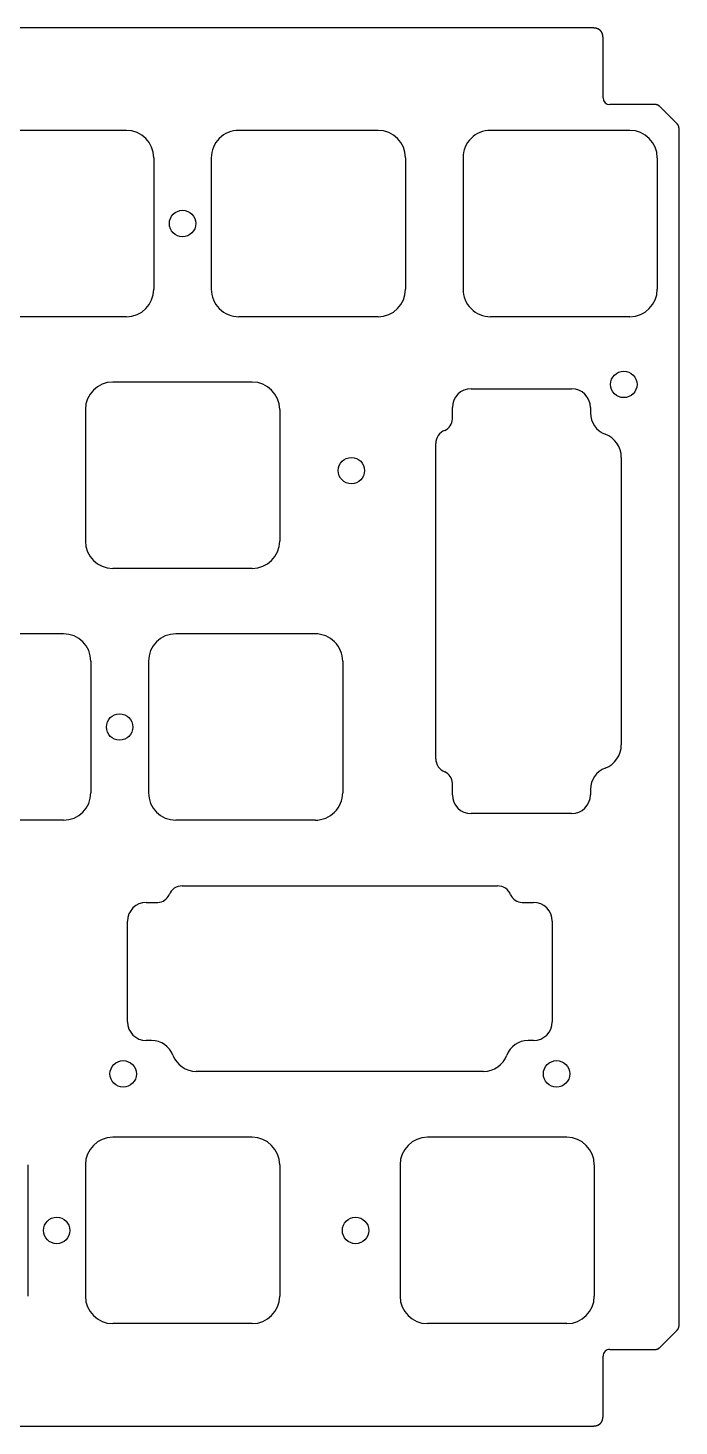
# Model space of a CAD drawing. Header units: millimetres. Extents: x -9 to 276, y -91 to 15.
# Drawn here: x 226.4 to 275.7, y -91 to 14.8 of the extents above; entities that cross this region are included whole.
import ezdxf

# ---------------------------------------------------------------- set-up
doc = ezdxf.new("R2010")
doc.units = ezdxf.units.MM
doc.layers.add('BLACK', color=7, linetype='CONTINUOUS')
doc.layers.add('Edge.Cuts', color=53, linetype='CONTINUOUS', true_color=0xc8a339)

msp = doc.modelspace()

# ---------------------------------------------------------------- linework, layer by layer
at = {"layer": 'BLACK', "linetype": 'Continuous'}
for p, q in [((252.925, 7.05), (242.374999, 7.05)), ((271.975, 7.05), (261.424999, 7.05)), ((240.3, 4.975), (240.3, -4.975001)), ((255, 4.975), (255, -4.975)), ((259.35, 4.975), (259.35, -4.975001)), ((274.05, 4.975), (274.05, -4.975)), ((252.925, -7.05), (242.375, -7.05)), ((271.975, -7.05), (261.425, -7.05)), ((243.4, -69.15), (232.849999, -69.15)), ((267.2125, -69.15), (256.662499, -69.15)), ((226.425, -71.225), (226.425, -81.175)), ((230.775, -71.225), (230.775, -81.175001)), ((245.475, -71.225), (245.475, -81.175)), ((254.5875, -71.225), (254.5875, -81.175001)), ((269.2875, -71.225), (269.2875, -81.175)), ((243.4, -83.25), (232.85, -83.25)), ((267.2125, -83.25), (256.6625, -83.25))]:
    msp.add_line(p, q, dxfattribs=at)
at = {"layer": 'BLACK'}
for centre in [(238.125, 0), (228.6, -76.2), (251.221875, -76.2)]:
    msp.add_circle(centre, 1, dxfattribs=at)
for centre, radius, start, end in [((242.374999, 4.975001), 2.074999, 90, 180.00002761), ((252.925, 4.975), 2.075, 0, 90), ((261.424999, 4.975001), 2.074999, 90, 180.00002761), ((271.975, 4.975), 2.075, 0, 90), ((242.374999, -4.975001), 2.074999, 180, 270.00002761), ((252.925, -4.975), 2.075, 270, 0), ((261.424999, -4.975001), 2.074999, 180, 270.00002761), ((271.975, -4.975), 2.075, 270, 0), ((232.850004, -71.225004), 2.075004, 90.00013806, 179.99988955), ((243.4, -71.225), 2.075, 0, 90), ((256.662504, -71.225004), 2.075004, 90.00013806, 179.99988955), ((267.2125, -71.225), 2.075, 0, 90), ((232.850002, -81.174998), 2.075002, 180.00008284, 269.99994478), ((243.4, -81.175), 2.075, 270, 0), ((256.662502, -81.174998), 2.075002, 180.00008284, 269.99994478), ((267.2125, -81.175), 2.075, 270, 0)]:
    msp.add_arc(centre, radius, start, end, dxfattribs=at)
at = {"layer": 'Edge.Cuts', "linetype": 'CONTINUOUS'}
for p, q in [((269.150556, 14.8), (186.150852, 14.8)), ((269.158048, 14.799982), (269.150556, 14.8)), ((269.169203, 14.79989), (269.158048, 14.799982)), ((269.180241, 14.799719), (269.169203, 14.79989)), ((269.191162, 14.799471), (269.180241, 14.799719)), ((269.201967, 14.799146), (269.191162, 14.799471)), ((269.212659, 14.798746), (269.201967, 14.799146)), ((269.223237, 14.79827), (269.212659, 14.798746)), ((269.233703, 14.797719), (269.223237, 14.79827)), ((269.244058, 14.797096), (269.233703, 14.797719)), ((269.254303, 14.796399), (269.244058, 14.797096)), ((269.264439, 14.79563), (269.254303, 14.796399)), ((269.274467, 14.79479), (269.264439, 14.79563)), ((269.284389, 14.793879), (269.274467, 14.79479)), ((269.294204, 14.792898), (269.284389, 14.793879)), ((269.303916, 14.791848), (269.294204, 14.792898)), ((269.313523, 14.790729), (269.303916, 14.791848)), ((269.323028, 14.789543), (269.313523, 14.790729)), ((269.332431, 14.788289), (269.323028, 14.789543)), ((269.341734, 14.786968), (269.332431, 14.788289)), ((269.350937, 14.785582), (269.341734, 14.786968)), ((269.360041, 14.78413), (269.350937, 14.785582)), ((269.369048, 14.782613), (269.360041, 14.78413)), ((269.377958, 14.781032), (269.369048, 14.782613)), ((269.386773, 14.779387), (269.377958, 14.781032)), ((269.395493, 14.777679), (269.386773, 14.779387)), ((269.404119, 14.775909), (269.395493, 14.777679)), ((269.412653, 14.774076), (269.404119, 14.775909)), ((269.421095, 14.772182), (269.412653, 14.774076)), ((269.429446, 14.770227), (269.421095, 14.772182)), ((269.437708, 14.768212), (269.429446, 14.770227)), ((269.44588, 14.766136), (269.437708, 14.768212)), ((269.453964, 14.764001), (269.44588, 14.766136)), ((269.461961, 14.761806), (269.453964, 14.764001)), ((269.469872, 14.759553), (269.461961, 14.761806)), ((269.477698, 14.757242), (269.469872, 14.759553)), ((269.485439, 14.754872), (269.477698, 14.757242)), ((269.493097, 14.752446), (269.485439, 14.754872)), ((269.500672, 14.749961), (269.493097, 14.752446)), ((269.508165, 14.74742), (269.500672, 14.749961)), ((269.515577, 14.744823), (269.508165, 14.74742)), ((269.522909, 14.742169), (269.515577, 14.744823)), ((269.530162, 14.73946), (269.522909, 14.742169)), ((269.537336, 14.736695), (269.530162, 14.73946)), ((269.544432, 14.733874), (269.537336, 14.736695)), ((269.551452, 14.730999), (269.544432, 14.733874)), ((269.558396, 14.728069), (269.551452, 14.730999)), ((269.565264, 14.725084), (269.558396, 14.728069)), ((269.572058, 14.722045), (269.565264, 14.725084)), ((269.578777, 14.718951), (269.572058, 14.722045)), ((269.585424, 14.715804), (269.578777, 14.718951)), ((269.591999, 14.712603), (269.585424, 14.715804)), ((269.598502, 14.709348), (269.591999, 14.712603)), ((269.604934, 14.706039), (269.598502, 14.709348)), ((269.611296, 14.702677), (269.604934, 14.706039)), ((269.617588, 14.699261), (269.611296, 14.702677)), ((269.623812, 14.695792), (269.617588, 14.699261)), ((269.629968, 14.69227), (269.623812, 14.695792)), ((269.636056, 14.688695), (269.629968, 14.69227)), ((269.642077, 14.685066), (269.636056, 14.688695)), ((269.648033, 14.681385), (269.642077, 14.685066)), ((269.653922, 14.67765), (269.648033, 14.681385)), ((269.659747, 14.673862), (269.653922, 14.67765)), ((269.665507, 14.67002), (269.659747, 14.673862)), ((269.671204, 14.666125), (269.665507, 14.67002)), ((269.676837, 14.662177), (269.671204, 14.666125)), ((269.682407, 14.658175), (269.676837, 14.662177)), ((269.687916, 14.65412), (269.682407, 14.658175)), ((269.693363, 14.65001), (269.687916, 14.65412)), ((269.698749, 14.645847), (269.693363, 14.65001)), ((269.704074, 14.64163), (269.698749, 14.645847)), ((269.709339, 14.637359), (269.704074, 14.64163)), ((269.714544, 14.633033), (269.709339, 14.637359)), ((269.71969, 14.628652), (269.714544, 14.633033)), ((269.724778, 14.624216), (269.71969, 14.628652)), ((269.729807, 14.619726), (269.724778, 14.624216)), ((269.734778, 14.615179), (269.729807, 14.619726)), ((269.739691, 14.610578), (269.734778, 14.615179)), ((269.744547, 14.60592), (269.739691, 14.610578)), ((269.749347, 14.601206), (269.744547, 14.60592)), ((269.751726, 14.598827), (269.749347, 14.601206)), ((269.75409, 14.596435), (269.751726, 14.598827)), ((269.75644, 14.594028), (269.75409, 14.596435)), ((269.758777, 14.591607), (269.75644, 14.594028)), ((269.761099, 14.589171), (269.758777, 14.591607)), ((269.763408, 14.586722), (269.761099, 14.589171)), ((269.765703, 14.584257), (269.763408, 14.586722)), ((269.767983, 14.581779), (269.765703, 14.584257)), ((269.77025, 14.579285), (269.767983, 14.581779)), ((269.772503, 14.576778), (269.77025, 14.579285)), ((269.774743, 14.574255), (269.772503, 14.576778)), ((269.776968, 14.571718), (269.774743, 14.574255)), ((269.779181, 14.569166), (269.776968, 14.571718)), ((269.781379, 14.566599), (269.779181, 14.569166)), ((269.783564, 14.564018), (269.781379, 14.566599)), ((269.785735, 14.561421), (269.783564, 14.564018)), ((269.787892, 14.55881), (269.785735, 14.561421)), ((269.790036, 14.556184), (269.787892, 14.55881)), ((269.792167, 14.553542), (269.790036, 14.556184)), ((269.794283, 14.550885), (269.792167, 14.553542)), ((269.796387, 14.548213), (269.794283, 14.550885)), ((269.798477, 14.545526), (269.796387, 14.548213)), ((269.800554, 14.542823), (269.798477, 14.545526)), ((269.802616, 14.540106), (269.800554, 14.542823)), ((269.804667, 14.537372), (269.802616, 14.540106)), ((269.806702, 14.534624), (269.804667, 14.537372)), ((269.808726, 14.531859), (269.806702, 14.534624)), ((269.810735, 14.529079), (269.808726, 14.531859)), ((269.812731, 14.526283), (269.810735, 14.529079)), ((269.814714, 14.523472), (269.812731, 14.526283)), ((269.816684, 14.520644), (269.814714, 14.523472)), ((269.818639, 14.517801), (269.816684, 14.520644)), ((269.820583, 14.514941), (269.818639, 14.517801)), ((269.822512, 14.512066), (269.820583, 14.514941)), ((269.824429, 14.509174), (269.822512, 14.512066)), ((269.826331, 14.506267), (269.824429, 14.509174)), ((269.828221, 14.503342), (269.826331, 14.506267)), ((269.830097, 14.500402), (269.828221, 14.503342)), ((269.831961, 14.497444), (269.830097, 14.500402)), ((269.83381, 14.494472), (269.831961, 14.497444)), ((269.835647, 14.491481), (269.83381, 14.494472)), ((269.83747, 14.488475), (269.835647, 14.491481)), ((269.839281, 14.48545), (269.83747, 14.488475)), ((269.841077, 14.482411), (269.839281, 14.48545)), ((269.842861, 14.479352), (269.841077, 14.482411)), ((269.84463, 14.476279), (269.842861, 14.479352)), ((269.846388, 14.473187), (269.84463, 14.476279)), ((269.848131, 14.470079), (269.846388, 14.473187)), ((269.849861, 14.466952), (269.848131, 14.470079)), ((269.851578, 14.46381), (269.849861, 14.466952)), ((269.853282, 14.460648), (269.851578, 14.46381)), ((269.854971, 14.457471), (269.853282, 14.460648)), ((269.856649, 14.454274), (269.854971, 14.457471)), ((269.858312, 14.451062), (269.856649, 14.454274)), ((269.859963, 14.447829), (269.858312, 14.451062)), ((269.861599, 14.444582), (269.859963, 14.447829)), ((269.863223, 14.441313), (269.861599, 14.444582)), ((269.864832, 14.438029), (269.863223, 14.441313)), ((269.866429, 14.434724), (269.864832, 14.438029)), ((269.868011, 14.431405), (269.866429, 14.434724)), ((269.869581, 14.428063), (269.868011, 14.431405)), ((269.871136, 14.424706), (269.869581, 14.428063)), ((269.87268, 14.421328), (269.871136, 14.424706)), ((269.874208, 14.417934), (269.87268, 14.421328)), ((269.875724, 14.414518), (269.874208, 14.417934)), ((269.877224, 14.411087), (269.875724, 14.414518)), ((269.878713, 14.407633), (269.877224, 14.411087)), ((269.880187, 14.404164), (269.878713, 14.407633)), ((269.881648, 14.400672), (269.880187, 14.404164)), ((269.883094, 14.397165), (269.881648, 14.400672)), ((269.884528, 14.393635), (269.883094, 14.397165)), ((269.885947, 14.390089), (269.884528, 14.393635)), ((269.887353, 14.386519), (269.885947, 14.390089)), ((269.888744, 14.382934), (269.887353, 14.386519)), ((269.890122, 14.379326), (269.888744, 14.382934)), ((269.891485, 14.375701), (269.890122, 14.379326)), ((269.892836, 14.372053), (269.891485, 14.375701)), ((269.894171, 14.368388), (269.892836, 14.372053)), ((269.895494, 14.364699), (269.894171, 14.368388)), ((269.8968, 14.360995), (269.895494, 14.364699)), ((269.898095, 14.357265), (269.8968, 14.360995)), ((269.899373, 14.35352), (269.898095, 14.357265)), ((269.900639, 14.34975), (269.899373, 14.35352)), ((269.90189, 14.345963), (269.900639, 14.34975)), ((269.903127, 14.342151), (269.90189, 14.345963)), ((269.904349, 14.338323), (269.903127, 14.342151)), ((269.905557, 14.33447), (269.904349, 14.338323)), ((269.90675, 14.3306), (269.905557, 14.33447)), ((269.90793, 14.326703), (269.90675, 14.3306)), ((269.909093, 14.322791), (269.90793, 14.326703)), ((269.910244, 14.318852), (269.909093, 14.322791)), ((269.911378, 14.314897), (269.910244, 14.318852)), ((269.9125, 14.310914), (269.911378, 14.314897)), ((269.913605, 14.306916), (269.9125, 14.310914)), ((269.914696, 14.302889), (269.913605, 14.306916)), ((269.915772, 14.298847), (269.914696, 14.302889)), ((269.916834, 14.294777), (269.915772, 14.298847)), ((269.917879, 14.29069), (269.916834, 14.294777)), ((269.918911, 14.286575), (269.917879, 14.29069)), ((269.919926, 14.282444), (269.918911, 14.286575)), ((269.920928, 14.278284), (269.919926, 14.282444)), ((269.921913, 14.274107), (269.920928, 14.278284)), ((269.922884, 14.269902), (269.921913, 14.274107)), ((269.923839, 14.265679), (269.922884, 14.269902)), ((269.924779, 14.261428), (269.923839, 14.265679)), ((269.925702, 14.25716), (269.924779, 14.261428)), ((269.926612, 14.252861), (269.925702, 14.25716)), ((269.927504, 14.248546), (269.926612, 14.252861)), ((269.928382, 14.244201), (269.927504, 14.248546)), ((269.929243, 14.239839), (269.928382, 14.244201)), ((269.93009, 14.235447), (269.929243, 14.239839)), ((269.930919, 14.231037), (269.93009, 14.235447)), ((269.931734, 14.226596), (269.930919, 14.231037)), ((269.932532, 14.222139), (269.931734, 14.226596)), ((269.933314, 14.21765), (269.932532, 14.222139)), ((269.934079, 14.213143), (269.933314, 14.21765)), ((269.93483, 14.208605), (269.934079, 14.213143)), ((269.935562, 14.20405), (269.93483, 14.208605)), ((269.93628, 14.199462), (269.935562, 14.20405)), ((269.93698, 14.194857), (269.93628, 14.199462)), ((269.937664, 14.19022), (269.93698, 14.194857)), ((269.938331, 14.185565), (269.937664, 14.19022)), ((269.938982, 14.180877), (269.938331, 14.185565)), ((269.939615, 14.176171), (269.938982, 14.180877)), ((269.940233, 14.171432), (269.939615, 14.176171)), ((269.940832, 14.166676), (269.940233, 14.171432)), ((269.941415, 14.161885), (269.940832, 14.166676)), ((269.941981, 14.157077), (269.941415, 14.161885)), ((269.94253, 14.152235), (269.941981, 14.157077)), ((269.943061, 14.147374), (269.94253, 14.152235)), ((269.943575, 14.142479), (269.943061, 14.147374)), ((269.944071, 14.137566), (269.943575, 14.142479)), ((269.944551, 14.132618), (269.944071, 14.137566)), ((269.945012, 14.127651), (269.944551, 14.132618)), ((269.945456, 14.12265), (269.945012, 14.127651)), ((269.945882, 14.11763), (269.945456, 14.12265)), ((269.94629, 14.112574), (269.945882, 14.11763)), ((269.94668, 14.1075), (269.94629, 14.112574)), ((269.947052, 14.102389), (269.94668, 14.1075)), ((269.947405, 14.09726), (269.947052, 14.102389)), ((269.947741, 14.092095), (269.947405, 14.09726)), ((269.948058, 14.08691), (269.947741, 14.092095)), ((269.948357, 14.081689), (269.948058, 14.08691)), ((269.948637, 14.076449), (269.948357, 14.081689)), ((269.948899, 14.071171), (269.948637, 14.076449)), ((269.949141, 14.065874), (269.948899, 14.071171)), ((269.949365, 14.06054), (269.949141, 14.065874)), ((269.94957, 14.055186), (269.949365, 14.06054)), ((269.949756, 14.049794), (269.94957, 14.055186)), ((269.949923, 14.044383), (269.949756, 14.049794)), ((269.95007, 14.038933), (269.949923, 14.044383)), ((269.950199, 14.033464), (269.95007, 14.038933)), ((269.950307, 14.027956), (269.950199, 14.033464)), ((269.950397, 14.022428), (269.950307, 14.027956)), ((269.950466, 14.016861), (269.950397, 14.022428)), ((269.950516, 14.011274), (269.950466, 14.016861)), ((269.950546, 14.005647), (269.950516, 14.011274)), ((269.950556, 14), (269.950546, 14.005647)), ((269.950556, 9.5), (269.950556, 14)), ((273.892893, 9), (270.450556, 9)), ((273.893601, 9), (273.892893, 9)), ((273.900408, 8.999952), (273.893601, 9)), ((273.907167, 8.999824), (273.900408, 8.999952)), ((273.913879, 8.999618), (273.907167, 8.999824)), ((273.920543, 8.999334), (273.913879, 8.999618)), ((273.92716, 8.998973), (273.920543, 8.999334)), ((273.933732, 8.998534), (273.92716, 8.998973)), ((273.940259, 8.998018), (273.933732, 8.998534)), ((273.946741, 8.997426), (273.940259, 8.998018)), ((273.953179, 8.996758), (273.946741, 8.997426)), ((273.959574, 8.996015), (273.953179, 8.996758)), ((273.965927, 8.995196), (273.959574, 8.996015)), ((273.972238, 8.994302), (273.965927, 8.995196)), ((273.978508, 8.993334), (273.972238, 8.994302)), ((273.984737, 8.992291), (273.978508, 8.993334)), ((273.990926, 8.991174), (273.984737, 8.992291)), ((273.997076, 8.989983), (273.990926, 8.991174)), ((274.003187, 8.988718), (273.997076, 8.989983)), ((274.00926, 8.98738), (274.003187, 8.988718)), ((274.015296, 8.985968), (274.00926, 8.98738)), ((274.021295, 8.984483), (274.015296, 8.985968)), ((274.027258, 8.982925), (274.021295, 8.984483)), ((274.033185, 8.981294), (274.027258, 8.982925)), ((274.039077, 8.979589), (274.033185, 8.981294)), ((274.044934, 8.977811), (274.039077, 8.979589)), ((274.050758, 8.97596), (274.044934, 8.977811)), ((274.056548, 8.974036), (274.050758, 8.97596)), ((274.062305, 8.972039), (274.056548, 8.974036)), ((274.068029, 8.969968), (274.062305, 8.972039)), ((274.073722, 8.967824), (274.068029, 8.969968)), ((274.079384, 8.965606), (274.073722, 8.967824)), ((274.085014, 8.963314), (274.079384, 8.965606)), ((274.087818, 8.96214), (274.085014, 8.963314)), ((274.090615, 8.960948), (274.087818, 8.96214)), ((274.093404, 8.959738), (274.090615, 8.960948)), ((274.096185, 8.958508), (274.093404, 8.959738)), ((274.098959, 8.95726), (274.096185, 8.958508)), ((274.101726, 8.955994), (274.098959, 8.95726)), ((274.104486, 8.954708), (274.101726, 8.955994)), ((274.107238, 8.953404), (274.104486, 8.954708)), ((274.109984, 8.952082), (274.107238, 8.953404)), ((274.112722, 8.95074), (274.109984, 8.952082)), ((274.115453, 8.949379), (274.112722, 8.95074)), ((274.118177, 8.948), (274.115453, 8.949379)), ((274.120895, 8.946602), (274.118177, 8.948)), ((274.123605, 8.945185), (274.120895, 8.946602)), ((274.126309, 8.943748), (274.123605, 8.945185)), ((274.129005, 8.942293), (274.126309, 8.943748)), ((274.131696, 8.940818), (274.129005, 8.942293)), ((274.134379, 8.939325), (274.131696, 8.940818)), ((274.137056, 8.937812), (274.134379, 8.939325)), ((274.139726, 8.93628), (274.137056, 8.937812)), ((274.142391, 8.934728), (274.139726, 8.93628)), ((274.145047, 8.933157), (274.142391, 8.934728)), ((274.147699, 8.931567), (274.145047, 8.933157)), ((274.150343, 8.929957), (274.147699, 8.931567)), ((274.152981, 8.928327), (274.150343, 8.929957)), ((274.155613, 8.926678), (274.152981, 8.928327)), ((274.158239, 8.925009), (274.155613, 8.926678)), ((274.160857, 8.923321), (274.158239, 8.925009)), ((274.163471, 8.921612), (274.160857, 8.923321)), ((274.166078, 8.919884), (274.163471, 8.921612)), ((274.168679, 8.918134), (274.166078, 8.919884)), ((274.171273, 8.916366), (274.168679, 8.918134)), ((274.173863, 8.914577), (274.171273, 8.916366)), ((274.176445, 8.912769), (274.173863, 8.914577)), ((274.179023, 8.910939), (274.176445, 8.912769)), ((274.181593, 8.90909), (274.179023, 8.910939)), ((274.184159, 8.907219), (274.181593, 8.90909)), ((274.186717, 8.905329), (274.184159, 8.907219)), ((274.189271, 8.903417), (274.186717, 8.905329)), ((274.191817, 8.901486), (274.189271, 8.903417)), ((274.19436, 8.899532), (274.191817, 8.901486)), ((274.196895, 8.897559), (274.19436, 8.899532)), ((274.199427, 8.895564), (274.196895, 8.897559)), ((274.20195, 8.893549), (274.199427, 8.895564)), ((274.20447, 8.891511), (274.20195, 8.893549)), ((274.206982, 8.889454), (274.20447, 8.891511)), ((274.209491, 8.887374), (274.206982, 8.889454)), ((274.211992, 8.885274), (274.209491, 8.887374)), ((274.21449, 8.88315), (274.211992, 8.885274)), ((274.21698, 8.881007), (274.21449, 8.88315)), ((274.219466, 8.87884), (274.21698, 8.881007)), ((274.221945, 8.876654), (274.219466, 8.87884)), ((274.224421, 8.874443), (274.221945, 8.876654)), ((274.226888, 8.872213), (274.224421, 8.874443)), ((274.229353, 8.869958), (274.226888, 8.872213)), ((274.23181, 8.867683), (274.229353, 8.869958)), ((274.234264, 8.865383), (274.23181, 8.867683)), ((274.23671, 8.863064), (274.234264, 8.865383)), ((274.239154, 8.860719), (274.23671, 8.863064)), ((274.241589, 8.858355), (274.239154, 8.860719)), ((274.244022, 8.855964), (274.241589, 8.858355)), ((274.246446, 8.853554), (274.244022, 8.855964)), ((275.553553, 7.546447), (274.246446, 8.853554)), ((275.554053, 7.545946), (275.553553, 7.546447)), ((275.558833, 7.541098), (275.554053, 7.545946)), ((275.563523, 7.536229), (275.558833, 7.541098)), ((275.568123, 7.531338), (275.563523, 7.536229)), ((275.572634, 7.526424), (275.568123, 7.531338)), ((275.577058, 7.521489), (275.572634, 7.526424)), ((275.581394, 7.516532), (275.577058, 7.521489)), ((275.585645, 7.511552), (275.581394, 7.516532)), ((275.58981, 7.50655), (275.585645, 7.511552)), ((275.59389, 7.501525), (275.58981, 7.50655)), ((275.597886, 7.496478), (275.59389, 7.501525)), ((275.601799, 7.491406), (275.597886, 7.496478)), ((275.60563, 7.486312), (275.601799, 7.491406)), ((275.609378, 7.481194), (275.60563, 7.486312)), ((275.613045, 7.476052), (275.609378, 7.481194)), ((275.616632, 7.470886), (275.613045, 7.476052)), ((275.620139, 7.465695), (275.616632, 7.470886)), ((275.623566, 7.460479), (275.620139, 7.465695)), ((275.626914, 7.455239), (275.623566, 7.460479)), ((275.630184, 7.449972), (275.626914, 7.455239)), ((275.633375, 7.44468), (275.630184, 7.449972)), ((275.63649, 7.439362), (275.633375, 7.44468)), ((275.639527, 7.434018), (275.63649, 7.439362)), ((275.642488, 7.428646), (275.639527, 7.434018)), ((275.645373, 7.423247), (275.642488, 7.428646)), ((275.648182, 7.417821), (275.645373, 7.423247)), ((275.650915, 7.412366), (275.648182, 7.417821)), ((275.653574, 7.406883), (275.650915, 7.412366)), ((275.656158, 7.401371), (275.653574, 7.406883)), ((233.875, 7.05), (223.325, 7.05)), ((275.658667, 7.395829), (275.656158, 7.401371)), ((275.661102, 7.390257), (275.658667, 7.395829)), ((275.663463, 7.384655), (275.661102, 7.390257)), ((275.664616, 7.381843), (275.663463, 7.384655)), ((275.66575, 7.379022), (275.664616, 7.381843)), ((275.666866, 7.376194), (275.66575, 7.379022)), ((275.667963, 7.373358), (275.666866, 7.376194)), ((275.669043, 7.370514), (275.667963, 7.373358)), ((275.670103, 7.367662), (275.669043, 7.370514)), ((275.671146, 7.364801), (275.670103, 7.367662)), ((275.67217, 7.361933), (275.671146, 7.364801)), ((275.673176, 7.359057), (275.67217, 7.361933)), ((275.674164, 7.356172), (275.673176, 7.359057)), ((275.675133, 7.353278), (275.674164, 7.356172)), ((275.676084, 7.350377), (275.675133, 7.353278)), ((275.677017, 7.347466), (275.676084, 7.350377)), ((275.677931, 7.344548), (275.677017, 7.347466)), ((275.678827, 7.34162), (275.677931, 7.344548)), ((275.679705, 7.338685), (275.678827, 7.34162)), ((275.680565, 7.335739), (275.679705, 7.338685)), ((275.681406, 7.332786), (275.680565, 7.335739)), ((275.682229, 7.329823), (275.681406, 7.332786)), ((275.683034, 7.326852), (275.682229, 7.329823)), ((275.68382, 7.32387), (275.683034, 7.326852)), ((275.684588, 7.320881), (275.68382, 7.32387)), ((275.685338, 7.317882), (275.684588, 7.320881)), ((275.68607, 7.314874), (275.685338, 7.317882)), ((275.686783, 7.311855), (275.68607, 7.314874)), ((275.687478, 7.308829), (275.686783, 7.311855)), ((275.688154, 7.305792), (275.687478, 7.308829)), ((275.688812, 7.302746), (275.688154, 7.305792)), ((275.689452, 7.299689), (275.688812, 7.302746)), ((275.690073, 7.296625), (275.689452, 7.299689)), ((275.690676, 7.293548), (275.690073, 7.296625)), ((275.69126, 7.290464), (275.690676, 7.293548)), ((275.691826, 7.287367), (275.69126, 7.290464)), ((275.692373, 7.284263), (275.691826, 7.287367)), ((275.692902, 7.281146), (275.692373, 7.284263)), ((275.693411, 7.278021), (275.692902, 7.281146)), ((275.693903, 7.274884), (275.693411, 7.278021)), ((275.694376, 7.271739), (275.693903, 7.274884)), ((275.69483, 7.268581), (275.694376, 7.271739)), ((275.695265, 7.265414), (275.69483, 7.268581)), ((275.695681, 7.262235), (275.695265, 7.265414)), ((275.696079, 7.259048), (275.695681, 7.262235)), ((275.696458, 7.255846), (275.696079, 7.259048)), ((275.696817, 7.252637), (275.696458, 7.255846)), ((275.697158, 7.249414), (275.696817, 7.252637)), ((275.69748, 7.246184), (275.697158, 7.249414)), ((275.697783, 7.242938), (275.69748, 7.246184)), ((275.698067, 7.239685), (275.697783, 7.242938)), ((275.698331, 7.236417), (275.698067, 7.239685)), ((275.698576, 7.233142), (275.698331, 7.236417)), ((275.698803, 7.229851), (275.698576, 7.233142)), ((275.699009, 7.226552), (275.698803, 7.229851)), ((275.699197, 7.223238), (275.699009, 7.226552)), ((275.699364, 7.219916), (275.699197, 7.223238)), ((275.699513, 7.216579), (275.699364, 7.219916)), ((275.699642, 7.213233), (275.699513, 7.216579)), ((275.699751, 7.209872), (275.699642, 7.213233)), ((275.69984, 7.206502), (275.699751, 7.209872)), ((275.69991, 7.203116), (275.69984, 7.206502)), ((275.69996, 7.199722), (275.69991, 7.203116)), ((275.69999, 7.196312), (275.69996, 7.199722)), ((275.7, 7.192893), (275.69999, 7.196312)), ((275.7, -83.39289), (275.7, 7.192893)), ((235.95, 4.975), (235.95, -4.975)), ((233.875, -7.05), (223.325, -7.05)), ((243.4, -12), (232.85, -12)), ((230.775, -14.075), (230.775, -24.025)), ((245.475, -14.075), (245.475, -24.025)), ((243.4, -26.1), (232.85, -26.1)), ((229.1125, -31.05), (218.5625, -31.05)), ((231.1875, -33.125), (231.1875, -43.075)), ((229.1125, -45.15), (218.5625, -45.15)), ((275.663314, -83.585011), (275.665606, -83.57938)), ((275.665606, -83.57938), (275.667824, -83.573718)), ((275.667824, -83.573718), (275.669968, -83.568026)), ((275.669968, -83.568026), (275.672039, -83.562301)), ((275.672039, -83.562301), (275.674036, -83.556544)), ((275.674036, -83.556544), (275.67596, -83.550754)), ((275.67596, -83.550754), (275.677811, -83.54493)), ((275.677811, -83.54493), (275.679589, -83.539073)), ((275.679589, -83.539073), (275.681294, -83.533181)), ((275.681294, -83.533181), (275.682925, -83.527254)), ((275.682925, -83.527254), (275.684483, -83.521292)), ((275.684483, -83.521292), (275.685968, -83.515293)), ((275.685968, -83.515293), (275.68738, -83.509257)), ((275.68738, -83.509257), (275.688718, -83.503184)), ((275.688718, -83.503184), (275.689983, -83.497072)), ((275.689983, -83.497072), (275.691174, -83.490922)), ((275.691174, -83.490922), (275.692291, -83.484733)), ((275.692291, -83.484733), (275.693333, -83.478504)), ((275.693333, -83.478504), (275.694302, -83.472234)), ((275.694302, -83.472234), (275.695196, -83.465924)), ((275.695196, -83.465924), (275.696015, -83.459571)), ((275.696015, -83.459571), (275.696758, -83.453176)), ((275.696758, -83.453176), (275.697426, -83.446738)), ((275.697426, -83.446738), (275.698018, -83.440255)), ((275.698018, -83.440255), (275.698534, -83.433729)), ((275.698534, -83.433729), (275.698973, -83.427157)), ((275.698973, -83.427157), (275.699334, -83.42054)), ((275.699334, -83.42054), (275.699618, -83.413876)), ((275.699618, -83.413876), (275.699824, -83.407164)), ((275.699824, -83.407164), (275.699952, -83.400405)), ((275.699952, -83.400405), (275.7, -83.393597)), ((275.7, -83.393597), (275.7, -83.39289)), ((274.246446, -85.05355), (275.553553, -83.746443)), ((275.553553, -83.746443), (275.555963, -83.744019)), ((275.555963, -83.744019), (275.558354, -83.741586)), ((275.558354, -83.741586), (275.560718, -83.739151)), ((275.560718, -83.739151), (275.563063, -83.736707)), ((275.563063, -83.736707), (275.565383, -83.734261)), ((275.565383, -83.734261), (275.567682, -83.731807)), ((275.567682, -83.731807), (275.569957, -83.72935)), ((275.569957, -83.72935), (275.572212, -83.726885)), ((275.572212, -83.726885), (275.574442, -83.724418)), ((275.574442, -83.724418), (275.576653, -83.721942)), ((275.576653, -83.721942), (275.57884, -83.719463)), ((275.57884, -83.719463), (275.581007, -83.716976)), ((275.581007, -83.716976), (275.58315, -83.714487)), ((275.58315, -83.714487), (275.585273, -83.711989)), ((275.585273, -83.711989), (275.587373, -83.709488)), ((275.587373, -83.709488), (275.589453, -83.706979)), ((275.589453, -83.706979), (275.591511, -83.704467)), ((275.591511, -83.704467), (275.593548, -83.701947)), ((275.593548, -83.701947), (275.595563, -83.699423)), ((275.595563, -83.699423), (275.597559, -83.696892)), ((275.597559, -83.696892), (275.599532, -83.694357)), ((275.599532, -83.694357), (275.601485, -83.691814)), ((275.601485, -83.691814), (275.603416, -83.689268)), ((275.603416, -83.689268), (275.605329, -83.686713)), ((275.605329, -83.686713), (275.607218, -83.684155)), ((275.607218, -83.684155), (275.609089, -83.681589)), ((275.609089, -83.681589), (275.610938, -83.679019)), ((275.610938, -83.679019), (275.612768, -83.676441)), ((275.612768, -83.676441), (275.614577, -83.67386)), ((275.614577, -83.67386), (275.616366, -83.67127)), ((275.616366, -83.67127), (275.618134, -83.668676)), ((275.618134, -83.668676), (275.619883, -83.666074)), ((275.619883, -83.666074), (275.621611, -83.663468)), ((275.621611, -83.663468), (275.62332, -83.660854)), ((275.62332, -83.660854), (275.625008, -83.658235)), ((275.625008, -83.658235), (275.626678, -83.655609)), ((275.626678, -83.655609), (275.628327, -83.652978)), ((275.628327, -83.652978), (275.629957, -83.650339)), ((275.629957, -83.650339), (275.631566, -83.647695)), ((275.631566, -83.647695), (275.633157, -83.645044)), ((275.633157, -83.645044), (275.634728, -83.642387)), ((275.634728, -83.642387), (275.63628, -83.639723)), ((275.63628, -83.639723), (275.637811, -83.637053)), ((275.637811, -83.637053), (275.639325, -83.634375)), ((275.639325, -83.634375), (275.640818, -83.631692)), ((275.640818, -83.631692), (275.642293, -83.629002)), ((275.642293, -83.629002), (275.643748, -83.626305)), ((275.643748, -83.626305), (275.645185, -83.623601)), ((275.645185, -83.623601), (275.646602, -83.620891)), ((275.646602, -83.620891), (275.648, -83.618173)), ((275.648, -83.618173), (275.649379, -83.61545)), ((275.649379, -83.61545), (275.65074, -83.612718)), ((275.65074, -83.612718), (275.652081, -83.60998)), ((275.652081, -83.60998), (275.653404, -83.607234)), ((275.653404, -83.607234), (275.654708, -83.604482)), ((275.654708, -83.604482), (275.655994, -83.601722)), ((275.655994, -83.601722), (275.65726, -83.598956)), ((275.65726, -83.598956), (275.658508, -83.596181)), ((275.658508, -83.596181), (275.659737, -83.5934)), ((275.659737, -83.5934), (275.660948, -83.590611)), ((275.660948, -83.590611), (275.66214, -83.587815)), ((275.66214, -83.587815), (275.663314, -83.585011)), ((270.450556, -85.199997), (273.892893, -85.199997)), ((273.892893, -85.199997), (273.896312, -85.199987)), ((273.896312, -85.199987), (273.899722, -85.199957)), ((273.899722, -85.199957), (273.903116, -85.199907)), ((273.903116, -85.199907), (273.906502, -85.199837)), ((273.906502, -85.199837), (273.909871, -85.199748)), ((273.909871, -85.199748), (273.913233, -85.199639)), ((273.913233, -85.199639), (273.916578, -85.19951)), ((273.916578, -85.19951), (273.919916, -85.199361)), ((273.919916, -85.199361), (273.923238, -85.199194)), ((273.923238, -85.199194), (273.926552, -85.199006)), ((273.926552, -85.199006), (273.929851, -85.1988)), ((273.929851, -85.1988), (273.933141, -85.198573)), ((273.933141, -85.198573), (273.936417, -85.198328)), ((273.936417, -85.198328), (273.939685, -85.198064)), ((273.939685, -85.198064), (273.942938, -85.19778)), ((273.942938, -85.19778), (273.946183, -85.197477)), ((273.946183, -85.197477), (273.949414, -85.197155)), ((273.949414, -85.197155), (273.952637, -85.196814)), ((273.952637, -85.196814), (273.955846, -85.196455)), ((273.955846, -85.196455), (273.959047, -85.196076)), ((273.959047, -85.196076), (273.962235, -85.195678)), ((273.962235, -85.195678), (273.965414, -85.195262)), ((273.965414, -85.195262), (273.96858, -85.194827)), ((273.96858, -85.194827), (273.971738, -85.194373)), ((273.971738, -85.194373), (273.974884, -85.1939)), ((273.974884, -85.1939), (273.978021, -85.193408)), ((273.978021, -85.193408), (273.981146, -85.192899)), ((273.981146, -85.192899), (273.984262, -85.19237)), ((273.984262, -85.19237), (273.987367, -85.191823)), ((273.987367, -85.191823), (273.990463, -85.191257)), ((273.990463, -85.191257), (273.993547, -85.190673)), ((273.993547, -85.190673), (273.996624, -85.19007)), ((273.996624, -85.19007), (273.999689, -85.189449)), ((273.999689, -85.189449), (274.002746, -85.188809)), ((274.002746, -85.188809), (274.005791, -85.188151)), ((274.005791, -85.188151), (274.008829, -85.187475)), ((274.008829, -85.187475), (274.011855, -85.18678)), ((274.011855, -85.18678), (274.014873, -85.186067)), ((274.014873, -85.186067), (274.017881, -85.185335)), ((274.017881, -85.185335), (274.020881, -85.184585)), ((274.020881, -85.184585), (274.02387, -85.183817)), ((274.02387, -85.183817), (274.026851, -85.183031)), ((274.026851, -85.183031), (274.029822, -85.182226)), ((274.029822, -85.182226), (274.032786, -85.181403)), ((274.032786, -85.181403), (274.035739, -85.180562)), ((274.035739, -85.180562), (274.038684, -85.179702)), ((274.038684, -85.179702), (274.04162, -85.178824)), ((274.04162, -85.178824), (274.044548, -85.177928)), ((274.044548, -85.177928), (274.047466, -85.177014)), ((274.047466, -85.177014), (274.050376, -85.176081)), ((274.050376, -85.176081), (274.053278, -85.17513)), ((274.053278, -85.17513), (274.056171, -85.174161)), ((274.056171, -85.174161), (274.059056, -85.173173)), ((274.059056, -85.173173), (274.061933, -85.172167)), ((274.061933, -85.172167), (274.064801, -85.171143)), ((274.064801, -85.171143), (274.067661, -85.1701)), ((274.067661, -85.1701), (274.070513, -85.16904)), ((274.070513, -85.16904), (274.073357, -85.16796)), ((274.073357, -85.16796), (274.076193, -85.166863)), ((274.076193, -85.166863), (274.079022, -85.165747)), ((274.079022, -85.165747), (274.081842, -85.164612)), ((274.081842, -85.164612), (274.084655, -85.16346)), ((274.084655, -85.16346), (274.090257, -85.161099)), ((274.090257, -85.161099), (274.095828, -85.158664)), ((274.095828, -85.158664), (274.10137, -85.156154)), ((274.10137, -85.156154), (274.106882, -85.153571)), ((274.106882, -85.153571), (274.112365, -85.150912)), ((274.112365, -85.150912), (274.11782, -85.148179)), ((274.11782, -85.148179), (274.123247, -85.14537)), ((274.123247, -85.14537), (274.128645, -85.142485)), ((274.128645, -85.142485), (274.134017, -85.139524)), ((274.134017, -85.139524), (274.139362, -85.136487)), ((274.139362, -85.136487), (274.14468, -85.133372)), ((274.14468, -85.133372), (274.149972, -85.13018)), ((274.149972, -85.13018), (274.155238, -85.126911)), ((274.155238, -85.126911), (274.160479, -85.123563)), ((274.160479, -85.123563), (274.165694, -85.120135)), ((274.165694, -85.120135), (274.170885, -85.116629)), ((274.170885, -85.116629), (274.176051, -85.113042)), ((274.176051, -85.113042), (274.181193, -85.109375)), ((274.181193, -85.109375), (274.186311, -85.105626)), ((274.186311, -85.105626), (274.191406, -85.101796)), ((274.191406, -85.101796), (274.196477, -85.097883)), ((274.196477, -85.097883), (274.201525, -85.093887)), ((274.201525, -85.093887), (274.20655, -85.089806)), ((274.20655, -85.089806), (274.211552, -85.085641)), ((274.211552, -85.085641), (274.216531, -85.081391)), ((274.216531, -85.081391), (274.221489, -85.077054)), ((274.221489, -85.077054), (274.226424, -85.072631)), ((274.226424, -85.072631), (274.231337, -85.068119)), ((274.231337, -85.068119), (274.236228, -85.063519)), ((274.236228, -85.063519), (274.241098, -85.05883)), ((274.241098, -85.05883), (274.245945, -85.05405)), ((274.245945, -85.05405), (274.246446, -85.05355)), ((269.950556, -90.199997), (269.950556, -85.699997)), ((269.331433, -90.988423), (269.336121, -90.987772)), ((269.336121, -90.987772), (269.340776, -90.987105)), ((269.340776, -90.987105), (269.345413, -90.986421)), ((269.345413, -90.986421), (269.350018, -90.985721)), ((269.350018, -90.985721), (269.354606, -90.985003)), ((269.354606, -90.985003), (269.359161, -90.984271)), ((269.359161, -90.984271), (269.363699, -90.98352)), ((269.363699, -90.98352), (269.368206, -90.982755)), ((269.368206, -90.982755), (269.372695, -90.981973)), ((269.372695, -90.981973), (269.377152, -90.981175)), ((269.377152, -90.981175), (269.381593, -90.98036)), ((269.381593, -90.98036), (269.386003, -90.979531)), ((269.386003, -90.979531), (269.390395, -90.978684)), ((269.390395, -90.978684), (269.394757, -90.977823)), ((269.394757, -90.977823), (269.399102, -90.976945)), ((269.399102, -90.976945), (269.403417, -90.976053)), ((269.403417, -90.976053), (269.407715, -90.975143)), ((269.407715, -90.975143), (269.411984, -90.97422)), ((269.411984, -90.97422), (269.416235, -90.97328)), ((269.416235, -90.97328), (269.420458, -90.972325)), ((269.420458, -90.972325), (269.424663, -90.971354)), ((269.424663, -90.971354), (269.42884, -90.970369)), ((269.42884, -90.970369), (269.433, -90.969367)), ((269.433, -90.969367), (269.437131, -90.968352)), ((269.437131, -90.968352), (269.441246, -90.96732)), ((269.441246, -90.96732), (269.445333, -90.966275)), ((269.445333, -90.966275), (269.449403, -90.965213)), ((269.449403, -90.965213), (269.453445, -90.964137)), ((269.453445, -90.964137), (269.457472, -90.963046)), ((269.457472, -90.963046), (269.46147, -90.961941)), ((269.46147, -90.961941), (269.465453, -90.960819)), ((269.465453, -90.960819), (269.469408, -90.959685)), ((269.469408, -90.959685), (269.473347, -90.958534)), ((269.473347, -90.958534), (269.477259, -90.957371)), ((269.477259, -90.957371), (269.481156, -90.956191)), ((269.481156, -90.956191), (269.485026, -90.954998)), ((269.485026, -90.954998), (269.488879, -90.95379)), ((269.488879, -90.95379), (269.492707, -90.952568)), ((269.492707, -90.952568), (269.496519, -90.951331)), ((269.496519, -90.951331), (269.500306, -90.95008)), ((269.500306, -90.95008), (269.504076, -90.948814)), ((269.504076, -90.948814), (269.507821, -90.947536)), ((269.507821, -90.947536), (269.511551, -90.946241)), ((269.511551, -90.946241), (269.515255, -90.944935)), ((269.515255, -90.944935), (269.518944, -90.943612)), ((269.518944, -90.943612), (269.522609, -90.942277)), ((269.522609, -90.942277), (269.526257, -90.940926)), ((269.526257, -90.940926), (269.529882, -90.939563)), ((269.529882, -90.939563), (269.53349, -90.938185)), ((269.53349, -90.938185), (269.537075, -90.936794)), ((269.537075, -90.936794), (269.540645, -90.935388)), ((269.540645, -90.935388), (269.544191, -90.933969)), ((269.544191, -90.933969), (269.547721, -90.932535)), ((269.547721, -90.932535), (269.551228, -90.931089)), ((269.551228, -90.931089), (269.55472, -90.929628)), ((269.55472, -90.929628), (269.558189, -90.928154)), ((269.558189, -90.928154), (269.561643, -90.926665)), ((269.561643, -90.926665), (269.565074, -90.925165)), ((269.565074, -90.925165), (269.56849, -90.923649)), ((269.56849, -90.923649), (269.571884, -90.922121)), ((269.571884, -90.922121), (269.575262, -90.920577)), ((269.575262, -90.920577), (269.578619, -90.919022)), ((269.578619, -90.919022), (269.581961, -90.917452)), ((269.581961, -90.917452), (269.58528, -90.91587)), ((269.58528, -90.91587), (269.588585, -90.914273)), ((269.588585, -90.914273), (269.591869, -90.912664)), ((269.591869, -90.912664), (269.595138, -90.91104)), ((269.595138, -90.91104), (269.598385, -90.909404)), ((269.598385, -90.909404), (269.601618, -90.907753)), ((269.601618, -90.907753), (269.60483, -90.90609)), ((269.60483, -90.90609), (269.608027, -90.904412)), ((269.608027, -90.904412), (269.611204, -90.902723)), ((269.611204, -90.902723), (269.614366, -90.901019)), ((269.614366, -90.901019), (269.617508, -90.899302)), ((269.617508, -90.899302), (269.620635, -90.897572)), ((269.620635, -90.897572), (269.623743, -90.895829)), ((269.623743, -90.895829), (269.626835, -90.894071)), ((269.626835, -90.894071), (269.629908, -90.892302)), ((269.629908, -90.892302), (269.632967, -90.890518)), ((269.632967, -90.890518), (269.636006, -90.888722)), ((269.636006, -90.888722), (269.639031, -90.886911)), ((269.639031, -90.886911), (269.642037, -90.885088)), ((269.642037, -90.885088), (269.645028, -90.883251)), ((269.645028, -90.883251), (269.648, -90.881402)), ((269.648, -90.881402), (269.650958, -90.879538)), ((269.650958, -90.879538), (269.653898, -90.877662)), ((269.653898, -90.877662), (269.656823, -90.875772)), ((269.656823, -90.875772), (269.65973, -90.87387)), ((269.65973, -90.87387), (269.662622, -90.871953)), ((269.662622, -90.871953), (269.665497, -90.870024)), ((269.665497, -90.870024), (269.668357, -90.86808)), ((269.668357, -90.86808), (269.6712, -90.866125)), ((269.6712, -90.866125), (269.674028, -90.864155)), ((269.674028, -90.864155), (269.676839, -90.862172)), ((269.676839, -90.862172), (269.679635, -90.860176)), ((269.679635, -90.860176), (269.682415, -90.858167)), ((269.682415, -90.858167), (269.68518, -90.856143)), ((269.68518, -90.856143), (269.687928, -90.854108)), ((269.687928, -90.854108), (269.690662, -90.852057)), ((269.690662, -90.852057), (269.693379, -90.849995)), ((269.693379, -90.849995), (269.696082, -90.847918)), ((269.696082, -90.847918), (269.698769, -90.845828)), ((269.698769, -90.845828), (269.701441, -90.843724)), ((269.701441, -90.843724), (269.704098, -90.841608)), ((269.704098, -90.841608), (269.70674, -90.839477)), ((269.70674, -90.839477), (269.709366, -90.837333)), ((269.709366, -90.837333), (269.711977, -90.835176)), ((269.711977, -90.835176), (269.714574, -90.833005)), ((269.714574, -90.833005), (269.717155, -90.83082)), ((269.717155, -90.83082), (269.719722, -90.828622)), ((269.719722, -90.828622), (269.722274, -90.826409)), ((269.722274, -90.826409), (269.724811, -90.824184)), ((269.724811, -90.824184), (269.727334, -90.821944)), ((269.727334, -90.821944), (269.729841, -90.819691)), ((269.729841, -90.819691), (269.732335, -90.817424)), ((269.732335, -90.817424), (269.734813, -90.815144)), ((269.734813, -90.815144), (269.737278, -90.812849)), ((269.737278, -90.812849), (269.739727, -90.81054)), ((269.739727, -90.81054), (269.742163, -90.808218)), ((269.742163, -90.808218), (269.744584, -90.805881)), ((269.744584, -90.805881), (269.746991, -90.803531)), ((269.746991, -90.803531), (269.749383, -90.801167)), ((269.749383, -90.801167), (269.751762, -90.798788)), ((269.751762, -90.798788), (269.756476, -90.793988)), ((269.756476, -90.793988), (269.761134, -90.789132)), ((269.761134, -90.789132), (269.765735, -90.784219)), ((269.765735, -90.784219), (269.770282, -90.779248)), ((269.770282, -90.779248), (269.774772, -90.774219)), ((269.774772, -90.774219), (269.779208, -90.769131)), ((269.779208, -90.769131), (269.783589, -90.763985)), ((269.783589, -90.763985), (269.787915, -90.75878)), ((269.787915, -90.75878), (269.792186, -90.753515)), ((269.792186, -90.753515), (269.796403, -90.74819)), ((269.796403, -90.74819), (269.800566, -90.742804)), ((269.800566, -90.742804), (269.804676, -90.737357)), ((269.804676, -90.737357), (269.808731, -90.731849)), ((269.808731, -90.731849), (269.812733, -90.726278)), ((269.812733, -90.726278), (269.816681, -90.720645)), ((269.816681, -90.720645), (269.820576, -90.714948)), ((269.820576, -90.714948), (269.824418, -90.709188)), ((269.824418, -90.709188), (269.828206, -90.703363)), ((269.828206, -90.703363), (269.831941, -90.697474)), ((269.831941, -90.697474), (269.835622, -90.691518)), ((269.835622, -90.691518), (269.839251, -90.685497)), ((269.839251, -90.685497), (269.842826, -90.679409)), ((269.842826, -90.679409), (269.846348, -90.673253)), ((269.846348, -90.673253), (269.849817, -90.667029)), ((269.849817, -90.667029), (269.853233, -90.660737)), ((269.853233, -90.660737), (269.856595, -90.654375)), ((269.856595, -90.654375), (269.859904, -90.647943)), ((269.859904, -90.647943), (269.863159, -90.64144)), ((269.863159, -90.64144), (269.86636, -90.634865)), ((269.86636, -90.634865), (269.869507, -90.628218)), ((269.869507, -90.628218), (269.872601, -90.621499)), ((269.872601, -90.621499), (269.87564, -90.614705)), ((269.87564, -90.614705), (269.878625, -90.607837)), ((269.878625, -90.607837), (269.881555, -90.600893)), ((269.881555, -90.600893), (269.88443, -90.593873)), ((269.88443, -90.593873), (269.887251, -90.586777)), ((269.887251, -90.586777), (269.890016, -90.579603)), ((269.890016, -90.579603), (269.892725, -90.57235)), ((269.892725, -90.57235), (269.895379, -90.565018)), ((269.895379, -90.565018), (269.897976, -90.557606)), ((269.897976, -90.557606), (269.900517, -90.550113)), ((269.900517, -90.550113), (269.903002, -90.542538)), ((269.903002, -90.542538), (269.905428, -90.53488)), ((269.905428, -90.53488), (269.907798, -90.527139)), ((269.907798, -90.527139), (269.910109, -90.519313)), ((269.910109, -90.519313), (269.912362, -90.511402)), ((269.912362, -90.511402), (269.914557, -90.503405)), ((269.914557, -90.503405), (269.916692, -90.495321)), ((269.916692, -90.495321), (269.918768, -90.487149)), ((269.918768, -90.487149), (269.920783, -90.478887)), ((269.920783, -90.478887), (269.922738, -90.470536)), ((269.922738, -90.470536), (269.924632, -90.462094)), ((269.924632, -90.462094), (269.926465, -90.45356)), ((269.926465, -90.45356), (269.928235, -90.444934)), ((269.928235, -90.444934), (269.929943, -90.436214)), ((269.929943, -90.436214), (269.931588, -90.427399)), ((269.931588, -90.427399), (269.933169, -90.418489)), ((269.933169, -90.418489), (269.934686, -90.409482)), ((269.934686, -90.409482), (269.936138, -90.400378)), ((269.936138, -90.400378), (269.937524, -90.391175)), ((269.937524, -90.391175), (269.938845, -90.381872)), ((269.938845, -90.381872), (269.940099, -90.372469)), ((269.940099, -90.372469), (269.941285, -90.362964)), ((269.941285, -90.362964), (269.942404, -90.353357)), ((269.942404, -90.353357), (269.943454, -90.343646)), ((269.943454, -90.343646), (269.944435, -90.33383)), ((269.944435, -90.33383), (269.945346, -90.323908)), ((269.945346, -90.323908), (269.946186, -90.31388)), ((269.946186, -90.31388), (269.946955, -90.303744)), ((269.946955, -90.303744), (269.947652, -90.293499)), ((269.947652, -90.293499), (269.948275, -90.283144)), ((269.948275, -90.283144), (269.948826, -90.272678)), ((269.948826, -90.272678), (269.949302, -90.2621)), ((269.949302, -90.2621), (269.949702, -90.251408)), ((269.949702, -90.251408), (269.950027, -90.240603)), ((269.950027, -90.240603), (269.950275, -90.229682)), ((269.950275, -90.229682), (269.950446, -90.218644)), ((269.950446, -90.218644), (269.950538, -90.207489)), ((269.950538, -90.207489), (269.950556, -90.199997)), ((186.150852, -90.999997), (269.150556, -90.999997)), ((269.150556, -90.999997), (269.156203, -90.999987)), ((269.156203, -90.999987), (269.16183, -90.999957)), ((269.16183, -90.999957), (269.167417, -90.999907)), ((269.167417, -90.999907), (269.172984, -90.999838)), ((269.172984, -90.999838), (269.178512, -90.999748)), ((269.178512, -90.999748), (269.18402, -90.99964)), ((269.18402, -90.99964), (269.189489, -90.999511)), ((269.189489, -90.999511), (269.194939, -90.999364)), ((269.194939, -90.999364), (269.20035, -90.999197)), ((269.20035, -90.999197), (269.205742, -90.999011)), ((269.205742, -90.999011), (269.211096, -90.998806)), ((269.211096, -90.998806), (269.21643, -90.998582)), ((269.21643, -90.998582), (269.221727, -90.99834)), ((269.221727, -90.99834), (269.227005, -90.998078)), ((269.227005, -90.998078), (269.232245, -90.997798)), ((269.232245, -90.997798), (269.237466, -90.997499)), ((269.237466, -90.997499), (269.242651, -90.997182)), ((269.242651, -90.997182), (269.247816, -90.996846)), ((269.247816, -90.996846), (269.252945, -90.996493)), ((269.252945, -90.996493), (269.258056, -90.996121)), ((269.258056, -90.996121), (269.26313, -90.995731)), ((269.26313, -90.995731), (269.268186, -90.995323)), ((269.268186, -90.995323), (269.273206, -90.994897)), ((269.273206, -90.994897), (269.278207, -90.994453)), ((269.278207, -90.994453), (269.283174, -90.993992)), ((269.283174, -90.993992), (269.288122, -90.993512)), ((269.288122, -90.993512), (269.293035, -90.993016)), ((269.293035, -90.993016), (269.29793, -90.992502)), ((269.29793, -90.992502), (269.30279, -90.991971)), ((269.30279, -90.991971), (269.307633, -90.991422)), ((269.307633, -90.991422), (269.312441, -90.990856)), ((269.312441, -90.990856), (269.317232, -90.990273)), ((269.317232, -90.990273), (269.321988, -90.989674)), ((269.321988, -90.989674), (269.326727, -90.989056)), ((269.326727, -90.989056), (269.331433, -90.988423))]:
    msp.add_line(p, q, dxfattribs=at)
at = {"layer": 'Edge.Cuts', "linetype": 'Continuous'}
for p, q in [((259.96831, -12.49976), (267.56919, -12.49976)), ((258.54331, -14.79037), (258.54331, -13.92476)), ((268.99419, -13.92476), (268.99419, -14.3288)), ((257.29115, -40.50282), (257.29115, -16.64758)), ((271.33066, -17.6997), (271.33066, -39.4507)), ((248.16875, -31.05), (237.618749, -31.05)), ((235.54375, -33.125), (235.54375, -43.075001)), ((250.24375, -33.125), (250.24375, -43.075)), ((258.54331, -43.22564), (258.54331, -42.36003)), ((268.99419, -42.8216), (268.99419, -43.22564)), ((248.16875, -45.15), (237.61875, -45.15)), ((267.56919, -44.65064), (259.96831, -44.65064)), ((238.10343, -50.1224), (261.95867, -50.1224)), ((235.38061, -51.37456), (236.24622, -51.37456)), ((263.81588, -51.37456), (264.68149, -51.37456)), ((233.95561, -60.40044), (233.95561, -52.79956)), ((266.10649, -52.79956), (266.10649, -60.40044)), ((235.78465, -61.82544), (235.38061, -61.82544)), ((264.68149, -61.82544), (264.27745, -61.82544)), ((260.90655, -64.16191), (239.15555, -64.16191))]:
    msp.add_line(p, q, dxfattribs=at)
at = {"layer": 'Edge.Cuts'}
for centre in [(271.51875, -12.175), (250.9012, -18.7), (233.3625, -38.1), (233.63125, -64.35), (266.43125, -64.35)]:
    msp.add_circle(centre, 1, dxfattribs=at)
for centre, radius, start, end in [((270.450579, 9.500015), 0.500015, -179.99828121, -90.00263553), ((233.875, 4.975), 2.075, 0, 90), ((233.875, -4.975), 2.075, -90, 0), ((232.85, -14.075), 2.075, 90, 180), ((243.4, -14.075), 2.075, 0, 90), ((259.96831, -13.92476), 1.425, 90, 180), ((267.56915, -13.9248), 1.42504, 0.00160826, 89.99839174), ((257.61485, -14.7904), 0.92846, 292.02625676, 0.00185132), ((270.71915, -14.3288), 1.724938, 180, 249.45340178), ((258.36615, -16.6476), 1.075, 112.02389934, 179.99893403), ((269.45575, -17.6997), 1.874943, 0, 69.45493501), ((232.85, -24.025), 2.075, -180, -90), ((243.4, -24.025), 2.075, -90, 0), ((229.1125, -33.125), 2.075, 0, 90), ((237.6188, -33.125), 2.07505, 90.00140823, 180), ((248.1688, -33.125), 2.075, 0, 90.00138062), ((269.45571, -39.45069), 1.87495, 290.54592343, 359.99969441), ((258.36615, -40.5028), 1.075006, 180.00106597, 247.97610066), ((270.71912, -42.82159), 1.72493, 110.54597615, 180.00033216), ((257.6149, -42.36003), 0.928411, 0, 67.97729805), ((229.1125, -43.075), 2.075, -90, 0), ((237.6188, -43.075), 2.075, 180.00002761, 269.99861938), ((248.1688, -43.075), 2.07495, 269.99861938, 0), ((259.96831, -43.22564), 1.425, 180, 270), ((267.56919, -43.22564), 1.425, 270, 0), ((238.10345, -51.1974), 1.075006, 90.00106597, 157.97610066), ((261.95865, -51.1974), 1.075, 22.02389934, 89.99893403), ((235.38061, -52.79956), 1.425, 90, 180), ((236.24622, -50.44615), 0.928411, 270, 337.97729805), ((263.81585, -50.4461), 0.92846, 202.02625676, 270.00185132), ((264.68149, -52.79956), 1.425, 0, 90), ((235.38061, -60.40044), 1.425, 180, 270), ((264.68145, -60.4004), 1.42504, 270.00160826, 359.99839174), ((235.78466, -63.55037), 1.72493, 20.54597615, 90.00033216), ((264.27745, -63.5504), 1.724938, 90, 159.45340178), ((239.15556, -62.28696), 1.87495, 200.54592343, 269.99969441), ((260.90655, -62.287), 1.874943, 270, 339.45493501), ((270.450479, -85.699985), 0.499923, -270.00882376, -179.99862469)]:
    msp.add_arc(centre, radius, start, end, dxfattribs=at)

doc.saveas('drawing.dxf')
